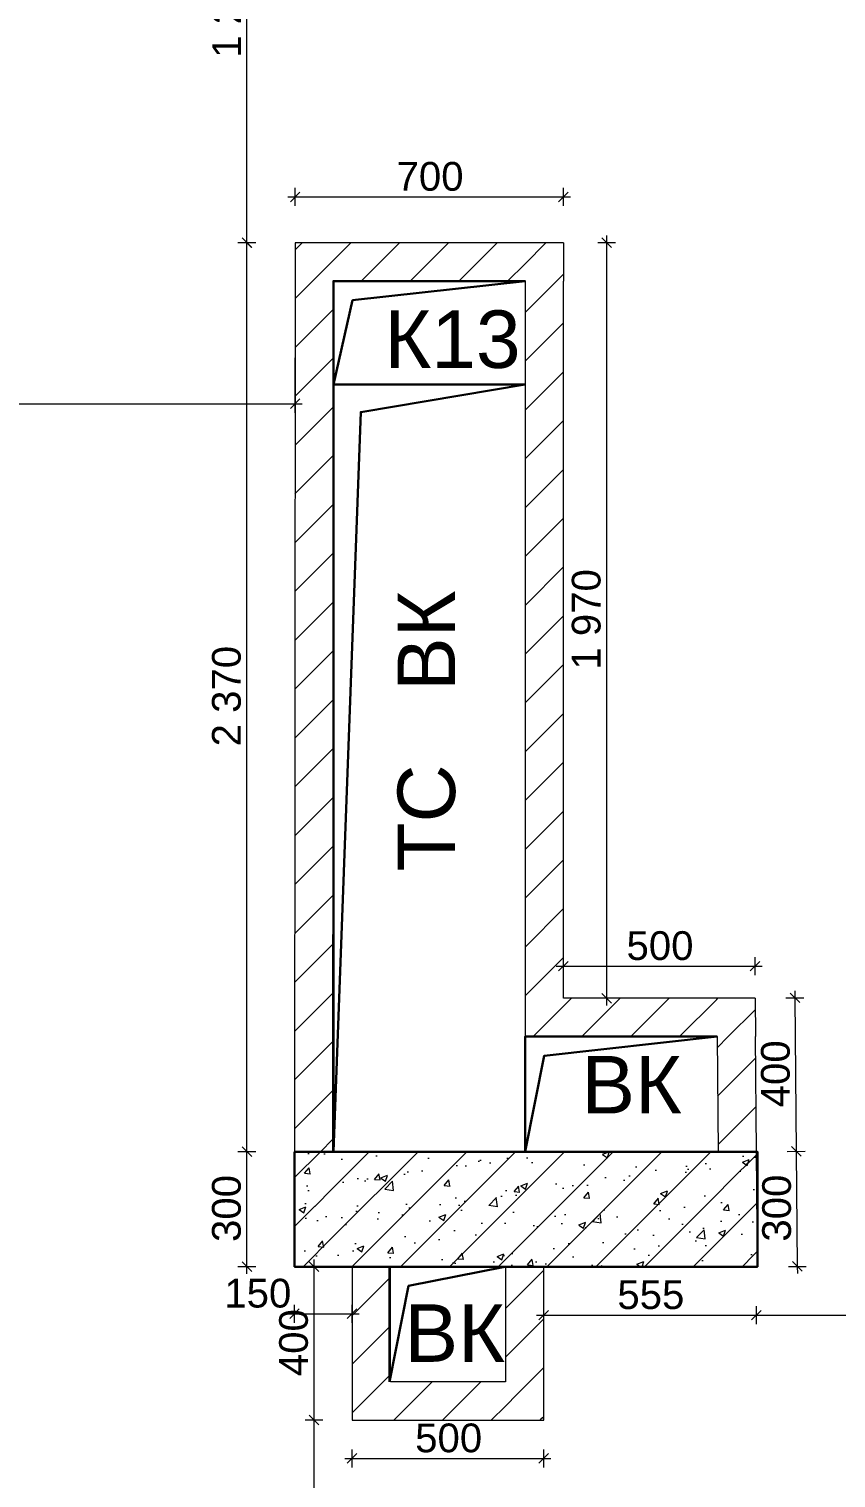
# Model space of a CAD drawing. Header units: millimetres. Extents: x 2336463 to 2579121, y 595385 to 778077.
# Drawn here: x 2453109 to 2455215, y 742204 to 745983 of the extents above; entities that cross this region are included whole.
import ezdxf

# ---------------------------------------------------------------- set-up
doc = ezdxf.new("R2010")
doc.units = ezdxf.units.MM
doc.header["$MEASUREMENT"] = 0
doc.layers.add('+обмер', color=7, linetype='Continuous')
doc.layers.add('сит план', color=7, linetype='Continuous')
doc.layers.add('+обмер_Ном._пера__242', color=7, linetype='Continuous', lineweight=13, true_color=0x1b55b5)
doc.layers.add('сит план_Ном._пера__87', color=7, linetype='Continuous', lineweight=20, true_color=0x6a6a6a)
for name, color, linetype, lineweight in [('+развертка_Ном._пера__1', 7, 'Continuous', 13), ('сит план_Ном._пера__1', 7, 'Continuous', 13), ('сит план_Ном._пера__21', 7, 'Continuous', 30)]:
    doc.layers.add(name, color=color, linetype=linetype, lineweight=lineweight)
doc.styles.add('СГЕНЕРИР_СТИЛЬ_1', font='arial.ttf')
doc.dimstyles.new('СГЕНЕРИР_СТИЛЬ__1', dxfattribs={"dimtxt": 75, "dimasz": 23.75, "dimexe": 0.18, "dimexo": 300, "dimgap": 0, "dimtad": 1, "dimtih": 1, "dimtoh": 1, "dimdec": 0, "dimzin": 0, "dimdsep": 46, "dimtxsty": 'СГЕНЕРИР_СТИЛЬ_1', "dimblk": 'ARROWHEAD_6', "dimblk1": 'ARROWHEAD_6', "dimblk2": 'ARROWHEAD_6', "dimcen": 0.09, "dimclrd": 256, "dimclre": 256, "dimclrt": 256, "dimazin": 0, "dimtfac": 1, "dimtdec": 4, "dimtmove": 0, "dimatfit": 3, "dimfxl": 0, "dimtolj": 1, "dimtzin": 0, "dimarcsym": 0})
doc.dimstyles.new('СГЕНЕРИР_СТИЛЬ__2', dxfattribs={"dimtxt": 75, "dimasz": 23.75, "dimexe": 0.18, "dimexo": 300, "dimgap": 0, "dimtad": 1, "dimdec": 0, "dimzin": 0, "dimdsep": 46, "dimtxsty": 'СГЕНЕРИР_СТИЛЬ_1', "dimblk": 'ARROWHEAD_6', "dimblk1": 'ARROWHEAD_6', "dimblk2": 'ARROWHEAD_6', "dimcen": 0.09, "dimclrd": 256, "dimclre": 256, "dimclrt": 256, "dimazin": 0, "dimtfac": 1, "dimtdec": 4, "dimtmove": 0, "dimatfit": 3, "dimfxl": 0, "dimtolj": 1, "dimtzin": 0, "dimarcsym": 0})
doc.dimstyles.new('СГЕНЕРИР_СТИЛЬ__3', dxfattribs={"dimtxt": 75, "dimasz": 23.75, "dimexe": 0.18, "dimexo": 300, "dimgap": 0, "dimtad": 1, "dimdec": 0, "dimzin": 0, "dimdsep": 46, "dimtxsty": 'СГЕНЕРИР_СТИЛЬ_1', "dimblk": 'ARROWHEAD_6', "dimblk1": 'ARROWHEAD_6', "dimblk2": 'ARROWHEAD_6', "dimcen": 0.09, "dimclrd": 256, "dimclre": 256, "dimclrt": 256, "dimazin": 0, "dimtfac": 1, "dimtdec": 4, "dimtmove": 2, "dimatfit": 3, "dimfxl": 0, "dimtolj": 1, "dimtzin": 0, "dimarcsym": 0})
pattern_1 = [(45, (2086872.015, 585813.69), (-63.639609, 63.639609), [])]

# ---------------------------------------------------------------- blocks, each defined once
blk = doc.blocks.new('Стена_61', base_point=(2453803.1, 745425.1))
at = {"layer": 'сит план_Ном._пера__87', "linetype": 'Continuous', "lineweight": 20, "true_color": 0x6a6a6a}
h = blk.add_hatch(dxfattribs=at)
h.set_pattern_fill('Блоки_Бетонные_Эффективные', color=251, style=0, pattern_type=2)
h.set_pattern_definition(pattern_1)
h.paths.add_polyline_path([(2453803.1, 745425.1), (2453803.1, 745325.1), (2454403.1, 745325.1), (2454403.1, 745425.1)])
h = blk.add_hatch(dxfattribs=at)
h.set_pattern_fill('Блоки_Бетонные_Эффективные', color=251, style=0, pattern_type=2)
h.set_pattern_definition(pattern_1)
h.paths.add_polyline_path([(2454403.1, 745325.1), (2454503.1, 745325.1), (2454503.1, 745425.1)])
h = blk.add_hatch(dxfattribs=at)
h.set_pattern_fill('Блоки_Бетонные_Эффективные', color=251, style=0, pattern_type=2)
h.set_pattern_definition(pattern_1)
h.paths.add_polyline_path([(2454403.1, 745325.1), (2454503.1, 745425.1), (2454403.1, 745425.1)])
at = {"layer": 'сит план_Ном._пера__1', "color": 7, "linetype": 'Continuous', "lineweight": 13, "flags": 128}
for points in [[(2454503.1, 745425.1), (2453803.1, 745425.1)], [(2453803.1, 745425.1), (2453803.1, 745325.1)], [(2454503.1, 745425.1), (2454503.1, 745325.1)], [(2453903.1, 745325.1), (2454403.1, 745325.1)]]:
    blk.add_lwpolyline(points, dxfattribs=at)
blk = doc.blocks.new('Стена_62', base_point=(2454503.1, 745425.1))
at = {"layer": 'сит план_Ном._пера__87', "linetype": 'Continuous', "lineweight": 20, "true_color": 0x6a6a6a}
h = blk.add_hatch(dxfattribs=at)
h.set_pattern_fill('Блоки_Бетонные_Эффективные', color=251, style=0, pattern_type=2)
h.set_pattern_definition(pattern_1)
h.paths.add_polyline_path([(2454403.1, 745325.1), (2454403.2, 743455.1), (2454503.2, 743455.1), (2454503.1, 745325.1)])
h = blk.add_hatch(dxfattribs=at)
h.set_pattern_fill('Блоки_Бетонные_Эффективные', color=251, style=0, pattern_type=2)
h.set_pattern_definition(pattern_1)
h.paths.add_polyline_path([(2454503.2, 743455.1), (2454403.2, 743355.1), (2454503.2, 743355.1)])
h = blk.add_hatch(dxfattribs=at)
h.set_pattern_fill('Блоки_Бетонные_Эффективные', color=251, style=0, pattern_type=2)
h.set_pattern_definition(pattern_1)
h.paths.add_polyline_path([(2454503.2, 743455.1), (2454403.2, 743455.1), (2454403.2, 743355.1)])
at = {"layer": 'сит план_Ном._пера__1', "color": 7, "linetype": 'Continuous', "lineweight": 13, "flags": 128}
for points in [[(2454403.1, 745325.1), (2454403.2, 743355.1)], [(2454503.2, 743455.1), (2454503.1, 745325.1)], [(2454403.2, 743355.1), (2454503.2, 743355.1)]]:
    blk.add_lwpolyline(points, dxfattribs=at)
blk = doc.blocks.new('Стена_63', base_point=(2454503.2, 743455.1))
at = {"layer": 'сит план_Ном._пера__87', "linetype": 'Continuous', "lineweight": 20, "true_color": 0x6a6a6a}
h = blk.add_hatch(dxfattribs=at)
h.set_pattern_fill('Блоки_Бетонные_Эффективные', color=251, style=0, pattern_type=2)
h.set_pattern_definition(pattern_1)
h.paths.add_polyline_path([(2454503.2, 743355.1), (2454904, 743355.1), (2454903.1, 743455.1), (2454503.2, 743455.1)])
h = blk.add_hatch(dxfattribs=at)
h.set_pattern_fill('Блоки_Бетонные_Эффективные', color=251, style=0, pattern_type=2)
h.set_pattern_definition(pattern_1)
h.paths.add_polyline_path([(2455002.2, 743455.1), (2454903.1, 743455.1), (2454904, 743355.1), (2455002.2, 743454.2)])
h = blk.add_hatch(dxfattribs=at)
h.set_pattern_fill('Блоки_Бетонные_Эффективные', color=251, style=0, pattern_type=2)
h.set_pattern_definition(pattern_1)
h.paths.add_polyline_path([(2454904, 743355.1), (2455004, 743355.1), (2455003.1, 743455.1)])
h = blk.add_hatch(dxfattribs=at)
h.set_pattern_fill('Блоки_Бетонные_Эффективные', color=251, style=0, pattern_type=2)
h.set_pattern_definition(pattern_1)
h.paths.add_polyline_path([(2455002.2, 743454.2), (2455003.1, 743455.1), (2455002.2, 743455.1)])
at = {"layer": 'сит план_Ном._пера__1', "color": 7, "linetype": 'Continuous', "lineweight": 13, "flags": 128}
for points in [[(2455003.1, 743455.1), (2454503.2, 743455.1)], [(2455003.1, 743455.1), (2455004, 743355.1)], [(2454503.2, 743355.1), (2454904, 743355.1)]]:
    blk.add_lwpolyline(points, dxfattribs=at)
blk = doc.blocks.new('Стена_64', base_point=(2455003.1, 743455.1))
at = {"layer": 'сит план_Ном._пера__87', "linetype": 'Continuous', "lineweight": 20, "true_color": 0x6a6a6a}
h = blk.add_hatch(dxfattribs=at)
h.set_pattern_fill('Блоки_Бетонные_Эффективные', color=251, style=0, pattern_type=2)
h.set_pattern_definition(pattern_1)
h.paths.add_polyline_path([(2454904, 743355.1), (2454906.8, 743054.9), (2454907.1, 743054), (2455006.8, 743054), (2455004, 743355.1)])
at = {"layer": 'сит план_Ном._пера__1', "color": 7, "linetype": 'Continuous', "lineweight": 13, "flags": 128}
for points in [[(2454904, 743355.1), (2454906.8, 743054.9)], [(2455006.8, 743054.9), (2455004, 743355.1)]]:
    blk.add_lwpolyline(points, dxfattribs=at)
blk = doc.blocks.new('Стена_65', base_point=(2453803.2, 745425.1))
at = {"layer": 'сит план_Ном._пера__87', "linetype": 'Continuous', "lineweight": 20, "true_color": 0x6a6a6a}
h = blk.add_hatch(dxfattribs=at)
h.set_pattern_fill('Блоки_Бетонные_Эффективные', color=251, style=0, pattern_type=2)
h.set_pattern_definition(pattern_1)
h.paths.add_polyline_path([(2453901.8, 743054.8), (2453901.8, 743054.9), (2453903.1, 745325.1), (2453803.1, 745325.1), (2453801.8, 743054.8)])
at = {"layer": 'сит план_Ном._пера__1', "color": 7, "linetype": 'Continuous', "lineweight": 13, "flags": 128}
for points in [[(2453803.1, 745325.1), (2453801.8, 743054.9)], [(2453901.8, 743054.9), (2453903.1, 745325.1)]]:
    blk.add_lwpolyline(points, dxfattribs=at)
blk = doc.blocks.new('Стена_66', base_point=(2453801.8, 743054.9))
at = {"layer": 'сит план_Ном._пера__87', "linetype": 'Continuous', "lineweight": 20, "true_color": 0x6a6a6a}
h = blk.add_hatch(dxfattribs=at)
h.set_pattern_fill('Блоки_Бетонные_Эффективные', color=251, style=0, pattern_type=2)
h.set_pattern_definition(pattern_1)
h.paths.add_polyline_path([(2453901.8, 743054.9), (2453801.6, 742754.9), (2453901.6, 742754.9)])
h = blk.add_hatch(dxfattribs=at)
h.set_pattern_fill('Блоки_Бетонные_Эффективные', color=251, style=0, pattern_type=2)
h.set_pattern_definition(pattern_1)
h.paths.add_polyline_path([(2453801.6, 742754.9), (2453901.8, 743054.8), (2453801.8, 743054.8)])
h = blk.add_hatch(dxfattribs=at)
h.set_pattern_fill('Блоки_Бетонные_Эффективные', color=251, style=0, pattern_type=2)
h.set_pattern_definition(pattern_1)
h.paths.add_polyline_path([(2453901.6, 742754.9), (2454909.5, 742754.9), (2454906.8, 743054.9), (2453901.8, 743054.9)])
h = blk.add_hatch(dxfattribs=at)
h.set_pattern_fill('Блоки_Бетонные_Эффективные', color=251, style=0, pattern_type=2)
h.set_pattern_definition(pattern_1)
h.paths.add_polyline_path([(2454906.8, 743054.9), (2454909.5, 742754.9), (2455009.5, 742754.9)])
h = blk.add_hatch(dxfattribs=at)
h.set_pattern_fill('Блоки_Бетонные_Эффективные', color=251, style=0, pattern_type=2)
h.set_pattern_definition(pattern_1)
h.paths.add_polyline_path([(2455006.8, 743054), (2454907.1, 743054), (2455009.5, 742754.9)])
at = {"layer": 'сит план_Ном._пера__1', "color": 7, "linetype": 'Continuous', "lineweight": 13, "flags": 128}
for points in [[(2453801.6, 742754.9), (2453801.8, 743054.9)], [(2454906.8, 743054.9), (2453901.8, 743054.9)], [(2455009.5, 742754.9), (2455006.8, 743054.9)], [(2453801.6, 742754.9), (2453951.8, 742754.9)], [(2454051.8, 742754.9), (2454351.8, 742754.9)], [(2454451.8, 742754.9), (2455009.5, 742754.9)]]:
    blk.add_lwpolyline(points, dxfattribs=at)
blk = doc.blocks.new('Стена_67', base_point=(2453951.8, 743054.9))
at = {"layer": 'сит план_Ном._пера__87', "linetype": 'Continuous', "lineweight": 20, "true_color": 0x6a6a6a}
h = blk.add_hatch(dxfattribs=at)
h.set_pattern_fill('Блоки_Бетонные_Эффективные', color=251, style=0, pattern_type=2)
h.set_pattern_definition(pattern_1)
h.paths.add_polyline_path([(2454051.8, 742455.1), (2454051.8, 742754.9), (2453951.8, 742754.9), (2453951.8, 742455.1)])
h = blk.add_hatch(dxfattribs=at)
h.set_pattern_fill('Блоки_Бетонные_Эффективные', color=251, style=0, pattern_type=2)
h.set_pattern_definition(pattern_1)
h.paths.add_polyline_path([(2454051.8, 742455.1), (2453951.8, 742355.1), (2454051.8, 742355.1)])
h = blk.add_hatch(dxfattribs=at)
h.set_pattern_fill('Блоки_Бетонные_Эффективные', color=251, style=0, pattern_type=2)
h.set_pattern_definition(pattern_1)
h.paths.add_polyline_path([(2454051.8, 742455.1), (2453951.8, 742455.1), (2453951.8, 742355.1)])
at = {"layer": 'сит план_Ном._пера__1', "color": 7, "linetype": 'Continuous', "lineweight": 13, "flags": 128}
for points in [[(2453951.8, 742754.9), (2453951.8, 742355.1)], [(2454051.8, 742455.1), (2454051.8, 742754.9)], [(2453951.8, 742355.1), (2454051.8, 742355.1)]]:
    blk.add_lwpolyline(points, dxfattribs=at)
blk = doc.blocks.new('Стена_68', base_point=(2453951.8, 742355.1))
at = {"layer": 'сит план_Ном._пера__87', "linetype": 'Continuous', "lineweight": 20, "true_color": 0x6a6a6a}
h = blk.add_hatch(dxfattribs=at)
h.set_pattern_fill('Блоки_Бетонные_Эффективные', color=251, style=0, pattern_type=2)
h.set_pattern_definition(pattern_1)
h.paths.add_polyline_path([(2454051.8, 742355.1), (2454351.8, 742355.1), (2454351.8, 742455.1), (2454051.8, 742455.1)])
h = blk.add_hatch(dxfattribs=at)
h.set_pattern_fill('Блоки_Бетонные_Эффективные', color=251, style=0, pattern_type=2)
h.set_pattern_definition(pattern_1)
h.paths.add_polyline_path([(2454451.8, 742455.1), (2454351.8, 742455.1), (2454451.8, 742355.1)])
h = blk.add_hatch(dxfattribs=at)
h.set_pattern_fill('Блоки_Бетонные_Эффективные', color=251, style=0, pattern_type=2)
h.set_pattern_definition(pattern_1)
h.paths.add_polyline_path([(2454351.8, 742455.1), (2454351.8, 742355.1), (2454451.8, 742355.1)])
at = {"layer": 'сит план_Ном._пера__1', "color": 7, "linetype": 'Continuous', "lineweight": 13, "flags": 128}
for points in [[(2454351.8, 742455.1), (2454051.8, 742455.1)], [(2454451.8, 742355.1), (2454451.8, 742455.1)], [(2454051.8, 742355.1), (2454451.8, 742355.1)]]:
    blk.add_lwpolyline(points, dxfattribs=at)
blk = doc.blocks.new('Стена_69', base_point=(2454451.8, 742355.1))
at = {"layer": 'сит план_Ном._пера__87', "linetype": 'Continuous', "lineweight": 20, "true_color": 0x6a6a6a}
h = blk.add_hatch(dxfattribs=at)
h.set_pattern_fill('Блоки_Бетонные_Эффективные', color=251, style=0, pattern_type=2)
h.set_pattern_definition(pattern_1)
h.paths.add_polyline_path([(2454451.8, 742455.1), (2454451.8, 742754.9), (2454351.8, 742754.9), (2454351.8, 742455.1)])
at = {"layer": 'сит план_Ном._пера__1', "color": 7, "linetype": 'Continuous', "lineweight": 13, "flags": 128}
for points in [[(2454351.8, 742754.9), (2454351.8, 742455.1)], [(2454451.8, 742455.1), (2454451.8, 742754.9)]]:
    blk.add_lwpolyline(points, dxfattribs=at)
blk = doc.blocks.new('*D2102', base_point=(2086872, 585813.7))
at = {"layer": '+обмер_Ном._пера__242', "color": 152, "linetype": 'Continuous', "lineweight": 13, "true_color": 0x1b55b5}
for p, q in [((2453700.7, 746645.7), (2453653.8, 746645.7)), ((2453664.7, 746658.2), (2453689.7, 746633.2)), ((2453677.2, 745425.1), (2453677.2, 746645.7)), ((2453700.7, 745425.1), (2453653.8, 745425.1)), ((2453664.7, 745437.6), (2453689.7, 745412.6)), ((2453677.2, 745406.4), (2453677.2, 745425.1))]:
    blk.add_line(p, q, dxfattribs=at)
at = {"layer": '+обмер_Ном._пера__242', "color": 152, "lineweight": 13, "true_color": 0x1b55b5, "insert": (2453662.2, 745907.2), "char_height": 75, "attachment_point": 7, "rotation": 90, "style": 'СГЕНЕРИР_СТИЛЬ_1'}
blk.add_mtext('\\A1;{\\pql;\\fArial|b0|i0|c204|p38;1\xa0221}', dxfattribs=at)
blk = doc.blocks.new('ARROWHEAD_6')
at = {"color": 0, "linetype": 'Continuous', "lineweight": 0}
for p, q in [((0, 0), (-1, 0)), ((-0.5, -0.5), (0.5, 0.5))]:
    blk.add_line(p, q, dxfattribs=at)
blk = doc.blocks.new('*D2117', base_point=(2086872, 585813.7))
at = {"layer": '+обмер_Ном._пера__242', "color": 152, "linetype": 'Continuous', "lineweight": 13, "true_color": 0x1b55b5}
for p, q in [((2453803.2, 744982), (2453803.2, 745125.1)), ((2451900.4, 745017.9), (2451875.4, 744992.9)), ((2451887.9, 744982), (2451887.9, 745028.9)), ((2453790.7, 744992.9), (2453815.7, 745017.9)), ((2451887.9, 745005.4), (2453803.2, 745005.4)), ((2453803.2, 745005.4), (2453821.9, 745005.4))]:
    blk.add_line(p, q, dxfattribs=at)
at = {"layer": '+обмер_Ном._пера__242', "color": 152, "lineweight": 13, "true_color": 0x1b55b5, "insert": (2452717.3, 745020.4), "char_height": 75, "attachment_point": 7, "style": 'СГЕНЕРИР_СТИЛЬ_1'}
blk.add_mtext('\\A1;{\\pql;\\fArial|b0|i0|c204|p38;1\xa0915}', dxfattribs=at)
blk = doc.blocks.new('*D2118', base_point=(2086872, 585813.7))
at = {"layer": '+обмер_Ном._пера__242', "color": 152, "linetype": 'Continuous', "lineweight": 13, "true_color": 0x1b55b5}
for p, q in [((2453784.4, 745544.7), (2453803.2, 745544.7)), ((2453815.7, 745557.2), (2453790.7, 745532.2)), ((2453803.2, 745521.2), (2453803.2, 745568.1)), ((2453803.2, 745544.7), (2454503.1, 745544.7)), ((2454490.6, 745532.2), (2454515.6, 745557.2)), ((2454503.1, 745521.2), (2454503.1, 745568.1)), ((2454503.1, 745544.7), (2454521.9, 745544.7))]:
    blk.add_line(p, q, dxfattribs=at)
at = {"layer": '+обмер_Ном._пера__242', "color": 152, "lineweight": 13, "true_color": 0x1b55b5, "insert": (2454067.8, 745559.7), "char_height": 75, "attachment_point": 7, "style": 'СГЕНЕРИР_СТИЛЬ_1'}
blk.add_mtext('\\A1;{\\pql;\\fArial|b0|i0|c204|p38;700}', dxfattribs=at)
blk = doc.blocks.new('*D2119', base_point=(2086872, 585813.7))
at = {"layer": '+обмер_Ном._пера__242', "color": 152, "linetype": 'Continuous', "lineweight": 13, "true_color": 0x1b55b5}
for p, q in [((2454639.5, 745425.1), (2454592.6, 745425.1)), ((2454628.6, 745412.6), (2454603.6, 745437.6)), ((2454616.1, 745425.1), (2454616.1, 745443.9)), ((2454616.1, 743455.1), (2454616.1, 745425.1)), ((2454603.6, 743467.6), (2454628.6, 743442.6)), ((2454639.5, 743455.1), (2454592.6, 743455.1)), ((2454616.1, 743436.4), (2454616.1, 743455.1))]:
    blk.add_line(p, q, dxfattribs=at)
at = {"layer": '+обмер_Ном._пера__242', "color": 152, "lineweight": 13, "true_color": 0x1b55b5, "insert": (2454601.1, 744311.9), "char_height": 75, "attachment_point": 7, "rotation": 90, "style": 'СГЕНЕРИР_СТИЛЬ_1'}
blk.add_mtext('\\A1;{\\pql;\\fArial|b0|i0|c204|p38;1\xa0970}', dxfattribs=at)
blk = doc.blocks.new('*D2120', base_point=(2086872, 585813.7))
at = {"layer": '+обмер_Ном._пера__242', "color": 152, "linetype": 'Continuous', "lineweight": 13, "true_color": 0x1b55b5}
for p, q in [((2454484.4, 743538.8), (2454503.2, 743538.8)), ((2454515.7, 743551.3), (2454490.7, 743526.3)), ((2454503.2, 743515.4), (2454503.2, 743562.3)), ((2454503.2, 743538.8), (2455003.1, 743538.8)), ((2454990.6, 743526.3), (2455015.6, 743551.3)), ((2455003.1, 743515.4), (2455003.1, 743562.3)), ((2455003.1, 743538.8), (2455021.9, 743538.8))]:
    blk.add_line(p, q, dxfattribs=at)
at = {"layer": '+обмер_Ном._пера__242', "color": 152, "lineweight": 13, "true_color": 0x1b55b5, "insert": (2454667.8, 743553.8), "char_height": 75, "attachment_point": 7, "style": 'СГЕНЕРИР_СТИЛЬ_1'}
blk.add_mtext('\\A1;{\\pql;\\fArial|b0|i0|c204|p38;500}', dxfattribs=at)
blk = doc.blocks.new('*D2121', base_point=(2086872, 585813.7))
at = {"layer": '+обмер_Ном._пера__242', "color": 152, "linetype": 'Continuous', "lineweight": 13, "true_color": 0x1b55b5}
for p, q in [((2455119.8, 743443.7), (2455094.5, 743468.5)), ((2455107, 743474.8), (2455107.2, 743456.1)), ((2455083.7, 743455.9), (2455130.6, 743456.3)), ((2455107.2, 743456.1), (2455110.8, 743055.8)), ((2455087.4, 743055.6), (2455134.2, 743056)), ((2455123.4, 743043.4), (2455098.2, 743068.2))]:
    blk.add_line(p, q, dxfattribs=at)
at = {"layer": '+обмер_Ном._пера__242', "color": 152, "lineweight": 13, "true_color": 0x1b55b5, "insert": (2455094.7, 743170.6), "char_height": 75, "attachment_point": 7, "rotation": 90, "style": 'СГЕНЕРИР_СТИЛЬ_1'}
blk.add_mtext('\\A1;{\\pql;\\fArial|b0|i0|c204|p38;400}', dxfattribs=at)
blk = doc.blocks.new('*D2122', base_point=(2086872, 585813.7))
at = {"layer": '+обмер_Ном._пера__242', "color": 152, "linetype": 'Continuous', "lineweight": 13, "true_color": 0x1b55b5}
for p, q in [((2455107.2, 743456.1), (2455110.8, 743055.8)), ((2455087.4, 743055.6), (2455134.2, 743056)), ((2455123.4, 743043.4), (2455098.2, 743068.2)), ((2455110.8, 743055.8), (2455113.5, 742755.8)), ((2455090.1, 742755.6), (2455137, 742756)), ((2455100.9, 742768.2), (2455126.2, 742743.4)), ((2455113.5, 742755.8), (2455113.7, 742737.1))]:
    blk.add_line(p, q, dxfattribs=at)
at = {"layer": '+обмер_Ном._пера__242', "color": 152, "lineweight": 13, "true_color": 0x1b55b5, "insert": (2455097.9, 742820.4), "char_height": 75, "attachment_point": 7, "rotation": 90, "style": 'СГЕНЕРИР_СТИЛЬ_1'}
blk.add_mtext('\\A1;{\\pql;\\fArial|b0|i0|c204|p38;300}', dxfattribs=at)
blk = doc.blocks.new('*D2123', base_point=(2086872, 585813.7))
at = {"layer": '+обмер_Ном._пера__242', "color": 152, "linetype": 'Continuous', "lineweight": 13, "true_color": 0x1b55b5}
for p, q in [((2453700.7, 743054.9), (2453653.8, 743054.9)), ((2453664.8, 743067.4), (2453689.8, 743042.4)), ((2453677.3, 742754.9), (2453677.3, 743054.9)), ((2453700.7, 742754.9), (2453653.8, 742754.9)), ((2453664.8, 742767.4), (2453689.8, 742742.4)), ((2453677.3, 742736.1), (2453677.3, 742754.9))]:
    blk.add_line(p, q, dxfattribs=at)
at = {"layer": '+обмер_Ном._пера__242', "color": 152, "lineweight": 13, "true_color": 0x1b55b5, "insert": (2453662.3, 742819.5), "char_height": 75, "attachment_point": 7, "rotation": 90, "style": 'СГЕНЕРИР_СТИЛЬ_1'}
blk.add_mtext('\\A1;{\\pql;\\fArial|b0|i0|c204|p38;300}', dxfattribs=at)
blk = doc.blocks.new('*D2124', base_point=(2086872, 585813.7))
at = {"layer": '+обмер_Ном._пера__242', "color": 152, "linetype": 'Continuous', "lineweight": 13, "true_color": 0x1b55b5}
for p, q in [((2453700.7, 745425.1), (2453653.8, 745425.1)), ((2453689.8, 745412.6), (2453664.8, 745437.6)), ((2453677.3, 745425.1), (2453677.3, 745443.9)), ((2453677.3, 743054.9), (2453677.3, 745425.1)), ((2453700.7, 743054.9), (2453653.8, 743054.9)), ((2453664.8, 743067.4), (2453689.8, 743042.4))]:
    blk.add_line(p, q, dxfattribs=at)
at = {"layer": '+обмер_Ном._пера__242', "color": 152, "lineweight": 13, "true_color": 0x1b55b5, "insert": (2453662.3, 744111.8), "char_height": 75, "attachment_point": 7, "rotation": 90, "style": 'СГЕНЕРИР_СТИЛЬ_1'}
blk.add_mtext('\\A1;{\\pql;\\fArial|b0|i0|c204|p38;2\xa0370}', dxfattribs=at)
blk = doc.blocks.new('*D2125', base_point=(2086872, 585813.7))
at = {"layer": '+обмер_Ном._пера__242', "color": 152, "linetype": 'Continuous', "lineweight": 13, "true_color": 0x1b55b5}
for p, q in [((2453782.8, 742632.5), (2453801.6, 742632.5)), ((2453814.1, 742645), (2453789.1, 742620)), ((2453801.6, 742609.1), (2453801.6, 742656)), ((2453801.6, 742632.5), (2453951.8, 742632.5)), ((2453939.3, 742620), (2453964.3, 742645)), ((2453951.8, 742609.1), (2453951.8, 742656)), ((2453951.8, 742632.5), (2453970.5, 742632.5))]:
    blk.add_line(p, q, dxfattribs=at)
at = {"layer": '+обмер_Ном._пера__242', "color": 152, "lineweight": 13, "true_color": 0x1b55b5, "insert": (2453618.4, 742647.5), "char_height": 75, "attachment_point": 7, "style": 'СГЕНЕРИР_СТИЛЬ_1'}
blk.add_mtext('\\A1;{\\pql;\\fArial|b0|i0|c204|p38;150}', dxfattribs=at)
blk = doc.blocks.new('*D2126', base_point=(2086872, 585813.7))
at = {"layer": '+обмер_Ном._пера__242', "color": 152, "linetype": 'Continuous', "lineweight": 13, "true_color": 0x1b55b5}
for p, q in [((2454464.3, 742641.1), (2454439.3, 742616.1)), ((2454451.8, 742605.2), (2454451.8, 742652.1)), ((2455019.3, 742641.1), (2454994.3, 742616.1)), ((2455006.8, 742605.2), (2455006.8, 742652.1)), ((2454433, 742628.6), (2454451.8, 742628.6)), ((2454451.8, 742628.6), (2455006.8, 742628.6))]:
    blk.add_line(p, q, dxfattribs=at)
at = {"layer": '+обмер_Ном._пера__242', "color": 152, "lineweight": 13, "true_color": 0x1b55b5, "insert": (2454643.9, 742643.6), "char_height": 75, "attachment_point": 7, "style": 'СГЕНЕРИР_СТИЛЬ_1'}
blk.add_mtext('\\A1;{\\pql;\\fArial|b0|i0|c204|p38;555}', dxfattribs=at)
blk = doc.blocks.new('*D2127', base_point=(2086872, 585813.7))
at = {"layer": '+обмер_Ном._пера__242', "color": 152, "linetype": 'Continuous', "lineweight": 13, "true_color": 0x1b55b5}
for p, q in [((2455019.3, 742641.1), (2454994.3, 742616.1)), ((2455006.8, 742605.2), (2455006.8, 742652.1)), ((2457414.3, 742641.1), (2457389.3, 742616.1)), ((2457401.8, 742605.2), (2457401.8, 742652.1)), ((2455006.8, 742628.6), (2457401.8, 742628.6))]:
    blk.add_line(p, q, dxfattribs=at)
at = {"layer": '+обмер_Ном._пера__242', "color": 152, "lineweight": 13, "true_color": 0x1b55b5, "insert": (2456076, 742643.6), "char_height": 75, "attachment_point": 7, "style": 'СГЕНЕРИР_СТИЛЬ_1'}
blk.add_mtext('\\A1;{\\pql;\\fArial|b0|i0|c204|p38;2\xa0395}', dxfattribs=at)
blk = doc.blocks.new('*D2129', base_point=(2086872, 585813.7))
at = {"layer": '+обмер_Ном._пера__242', "color": 152, "linetype": 'Continuous', "lineweight": 13, "true_color": 0x1b55b5}
for p, q in [((2453933, 742255.1), (2453951.8, 742255.1)), ((2453964.3, 742267.6), (2453939.3, 742242.6)), ((2453951.8, 742231.6), (2453951.8, 742278.5)), ((2453951.8, 742255.1), (2454451.8, 742255.1)), ((2454439.3, 742242.6), (2454464.3, 742267.6)), ((2454451.8, 742231.6), (2454451.8, 742278.5)), ((2454451.8, 742255.1), (2454470.5, 742255.1))]:
    blk.add_line(p, q, dxfattribs=at)
at = {"layer": '+обмер_Ном._пера__242', "color": 152, "lineweight": 13, "true_color": 0x1b55b5, "insert": (2454116.4, 742270.1), "char_height": 75, "attachment_point": 7, "style": 'СГЕНЕРИР_СТИЛЬ_1'}
blk.add_mtext('\\A1;{\\pql;\\fArial|b0|i0|c204|p38;500}', dxfattribs=at)
blk = doc.blocks.new('*D2130', base_point=(2086872, 585813.7))
at = {"layer": '+обмер_Ном._пера__242', "color": 152, "linetype": 'Continuous', "lineweight": 13, "true_color": 0x1b55b5}
for p, q in [((2453840, 742367.6), (2453865, 742342.6)), ((2453875.9, 742355.1), (2453829.1, 742355.1)), ((2453852.5, 740010.9), (2453852.5, 742355.1)), ((2453840, 740023.4), (2453865, 739998.4)), ((2453875.9, 740010.9), (2453829.1, 740010.9)), ((2453852.5, 739992.1), (2453852.5, 740010.9))]:
    blk.add_line(p, q, dxfattribs=at)
at = {"layer": '+обмер_Ном._пера__242', "color": 152, "lineweight": 13, "true_color": 0x1b55b5, "insert": (2453837.5, 741054.8), "char_height": 75, "attachment_point": 7, "rotation": 90, "style": 'СГЕНЕРИР_СТИЛЬ_1'}
blk.add_mtext('\\A1;{\\pql;\\fArial|b0|i0|c204|p38;2\xa0344}', dxfattribs=at)
blk = doc.blocks.new('*D2131', base_point=(2086872, 585813.7))
at = {"layer": '+обмер_Ном._пера__242', "color": 152, "linetype": 'Continuous', "lineweight": 13, "true_color": 0x1b55b5}
for p, q in [((2453875.9, 742754.9), (2453829.1, 742754.9)), ((2453865, 742742.4), (2453840, 742767.4)), ((2453852.5, 742754.9), (2453852.5, 742773.6)), ((2453852.5, 742355.1), (2453852.5, 742754.9)), ((2453840, 742367.6), (2453865, 742342.6)), ((2453875.9, 742355.1), (2453829.1, 742355.1))]:
    blk.add_line(p, q, dxfattribs=at)
at = {"layer": '+обмер_Ном._пера__242', "color": 152, "lineweight": 13, "true_color": 0x1b55b5, "insert": (2453837.5, 742469.6), "char_height": 75, "attachment_point": 7, "rotation": 90, "style": 'СГЕНЕРИР_СТИЛЬ_1'}
blk.add_mtext('\\A1;{\\pql;\\fArial|b0|i0|c204|p38;400}', dxfattribs=at)

msp = doc.modelspace()

# ---------------------------------------------------------------- hatches: boundary and pattern name
at = {"layer": 'сит план_Ном._пера__1', "linetype": 'Continuous', "lineweight": 13}
h = msp.add_hatch(dxfattribs=at)
h.set_pattern_fill('AR_CONC', style=0, pattern_type=2)
h.set_pattern_definition([(50, (2086872.01, 585813.69), (-182.18467, 15.939086), [19.05, -209.55]), (355, (2086872.01, 585813.69), (-35.24342, 191.056845), [15.24, -167.64058]), (100.451445, (2086887.2, 585812.36), (146.94125, 175.11775), [16.19001, -178.090245]), (46.1842, (2086872.01, 585864.49), (-271.07904, 42.04233), [28.575, -314.325]), (96.63556, (2086894.6, 585860.98), (237.40413, 247.42612), [24.28502, -267.1356]), (351.18415, (2086872.01, 585864.49), (237.40413, 247.42612), [22.85997, -251.45973]), (21, (2086897.41, 585851.79), (-151.61439, 102.2652), [19.05, -209.55]), (326, (2086897.41, 585851.79), (61.80203, 184.18797), [15.24, -167.64]), (71.451445, (2086910.05, 585843.26), (213.41642, 81.92277), [16.19001, -178.08994]), (37.5, (2086872.015, 585813.686), (3.088603, 84.555039), [0, -165.608, 0, -170.18, 0, -168.275]), (7.5, (2086872.015, 585813.69), (66.819663, 100.180575), [0, -97.028, 0, -161.798, 0, -64.135]), (327.5, (2086815.37, 585813.686), (-135.590595, 5.728744), [0, -63.5, 0, -198.12, 0, -262.89]), (317.5, (2086789.97, 585813.69), (148.12918, 25.42649), [0, -82.55, 0, -131.572, 0, -186.69])])
h.paths.add_polyline_path([(2453801.6, 743054.9), (2455009.5, 743054.9), (2455009.5, 742754.9), (2453801.6, 742754.9)])

# ---------------------------------------------------------------- linework, layer by layer
at = {"layer": '+развертка_Ном._пера__1', "color": 7, "linetype": 'Continuous', "lineweight": 13}
msp.add_line((2454403.2, 743355.1), (2454403.1, 743055.1), dxfattribs=at)
at = {"layer": 'сит план_Ном._пера__21', "color": 7, "linetype": 'Continuous', "lineweight": 30, "flags": 128}
for points in [[(2453903.1, 745055.1), (2453953.1, 745275.1), (2454403.1, 745325.1), (2453903.1, 745325.1)], [(2453903.1, 743055.1), (2453974.5, 744983.7), (2454403.1, 745055.2), (2453903.1, 745055.2)], [(2454403.1, 743055.1), (2454453.1, 743305.1), (2454904, 743355.1), (2454403.1, 743355.1)], [(2453801.6, 743054.9), (2455009.5, 743054.9), (2455009.5, 742754.9), (2453801.6, 742754.9)], [(2454049.2, 742454.9), (2454099.2, 742704.9), (2454350.1, 742754.9), (2454049.2, 742754.9)]]:
    msp.add_lwpolyline(points, close=True, dxfattribs=at)

# ---------------------------------------------------------------- block references
at = {"layer": 'сит план', "color": 7, "lineweight": 13}
for name, p in [('Стена_61', (2453803.1, 745425.1)), ('Стена_65', (2453803.2, 745425.1)), ('Стена_62', (2454503.1, 745425.1)), ('Стена_63', (2454503.2, 743455.1)), ('Стена_64', (2455003.1, 743455.1)), ('Стена_66', (2453801.8, 743054.9)), ('Стена_67', (2453951.8, 743054.9)), ('Стена_69', (2454451.8, 742355.1)), ('Стена_68', (2453951.8, 742355.1))]:
    msp.add_blockref(name, p, dxfattribs=at)

# ---------------------------------------------------------------- texts
at = {"layer": 'сит план_Ном._пера__1', "color": 7, "linetype": 'Continuous', "lineweight": 13, "char_height": 150, "attachment_point": 1, "style": 'СГЕНЕРИР_СТИЛЬ_1'}
for s, insert in [('\\A1;{\\pql;\\fArial|b0|i0|c204|p38;К13}', (2454036.4, 745248.7)), ('\\A1;{\\pql;\\fArial|b0|i0|c204|p38;ВК}', (2454550.3, 743304.6)), ('\\A1;{\\pql;\\fArial|b0|i0|c204|p38;ВК}', (2454088.7, 742657))]:
    msp.add_mtext(s, dxfattribs=dict(at, insert=insert))
at = {"layer": 'сит план_Ном._пера__1', "color": 7, "linetype": 'Continuous', "lineweight": 13, "char_height": 150, "attachment_point": 1, "rotation": 90, "style": 'СГЕНЕРИР_СТИЛЬ_1'}
for s, insert in [('\\A1;{\\pql;\\fArial|b0|i0|c204|p38;ВК}', (2454070.5, 744256.4)), ('\\A1;{\\pql;\\fArial|b0|i0|c204|p38;ТС}', (2454070.5, 743785.5))]:
    msp.add_mtext(s, dxfattribs=dict(at, insert=insert))

# ---------------------------------------------------------------- dimensions: what is measured, and where the dimension line sits
at = {"layer": '+обмер', "color": 152, "linetype": 'Continuous', "lineweight": 13, "true_color": 0x1b55b5}
for base, p1, p2, angle, dimstyle, picture, middle in [((2453677.2, 746645.7), (2453803.2, 745425.1), (2453746.6, 746645.7), 90, 'СГЕНЕРИР_СТИЛЬ__2', '*D2102', (2453624.7, 746036)), ((2453677.3, 745425.1), (2453801.8, 743054.9), (2453803.2, 745425.1), 90, 'СГЕНЕРИР_СТИЛЬ__2', '*D2124', (2453624.8, 744240.6)), ((2454616.1, 745425.1), (2454503.2, 743455.1), (2454503.1, 745425.1), 90, 'СГЕНЕРИР_СТИЛЬ__2', '*D2119', (2454563.6, 744440.7)), ((2455110.8, 743055.8), (2455003.1, 743455.1), (2455006.8, 743054.9), 270.5221, 'СГЕНЕРИР_СТИЛЬ__3', '*D2121', (2455057.2, 743256.3)), ((2455113.5, 742755.8), (2455006.8, 743054.9), (2455009.5, 742754.9), 270.5221, 'СГЕНЕРИР_СТИЛЬ__3', '*D2122', (2455060.4, 742906.2)), ((2453677.3, 743054.9), (2454405.6, 742754.9), (2453801.8, 743054.9), 90, 'СГЕНЕРИР_СТИЛЬ__2', '*D2123', (2453624.8, 742905.3)), ((2453852.5, 742754.9), (2453951.8, 742355.1), (2453951.8, 742754.9), 90, 'СГЕНЕРИР_СТИЛЬ__2', '*D2131', (2453800, 742555.4)), ((2453852.5, 742355.1), (2453746.6, 740010.9), (2453951.8, 742355.1), 90, 'СГЕНЕРИР_СТИЛЬ__2', '*D2130', (2453800, 741183.6))]:
    dim = msp.add_linear_dim(base=base, p1=p1, p2=p2, angle=angle, dimstyle=dimstyle, dxfattribs=at)
    dim.commit()
    dim.dimension.update_dxf_attribs({"geometry": picture, "text_midpoint": middle, "dimtype": 160, "text_rotation": 90})
for base, p1, p2, picture, middle in [((2454503.1, 745544.7), (2453803.2, 745425.1), (2454503.1, 745425.1), '*D2118', (2454153.5, 745597.2)), ((2453803.2, 745005.4), (2451887.9, 745109.5), (2453803.2, 745425.1), '*D2117', (2452846.1, 745057.9)), ((2455003.1, 743538.8), (2454503.2, 743455.1), (2455003.1, 743455.1), '*D2120', (2454753.5, 743591.3)), ((2457401.8, 742628.6), (2455006.8, 742754.9), (2457401.8, 742754.9), '*D2127', (2456204.9, 742681.1)), ((2453951.8, 742632.5), (2453801.6, 742754.9), (2453951.8, 742754.9), '*D2125', (2453704.1, 742685)), ((2455006.8, 742628.6), (2454451.8, 742754.9), (2455006.8, 742754.9), '*D2126', (2454729.7, 742681.1)), ((2454451.8, 742255.1), (2453951.8, 742355.1), (2454451.8, 742355.1), '*D2129', (2454202.2, 742307.6))]:
    dim = msp.add_linear_dim(base=base, p1=p1, p2=p2, dimstyle='СГЕНЕРИР_СТИЛЬ__1', dxfattribs=at)
    dim.commit()
    dim.dimension.update_dxf_attribs({"geometry": picture, "text_midpoint": middle, "dimtype": 160})

doc.saveas('drawing.dxf')
